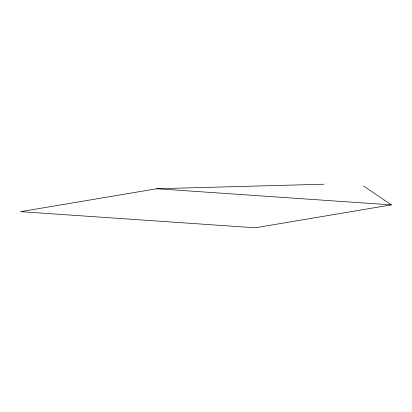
<?xml version="1.0" encoding="UTF-8"?>
<svg xmlns="http://www.w3.org/2000/svg" width="412" height="412" viewBox="0 0 412 412"><rect width="100%" height="100%" fill="white"/><g stroke="black" fill="none" stroke-linecap="round" stroke-linejoin="round"><path stroke-width="0.62" d="M324.033 184.21L156.74 188.748L20.6 211.655L255.26 227.79L391.4 204.882L363.595 186.054M156.74 188.748L391.4 204.882"/></g></svg>
